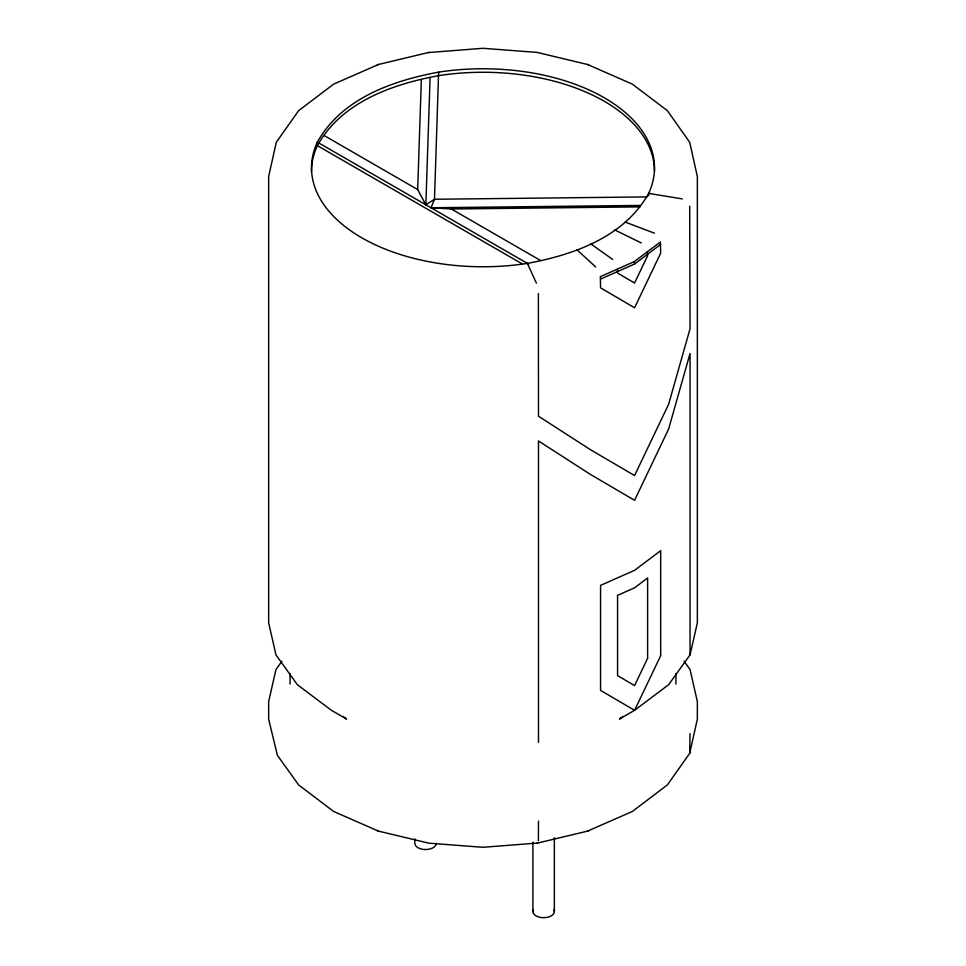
<?xml version="1.0" encoding="UTF-8"?>
<svg xmlns="http://www.w3.org/2000/svg" width="966" height="966" viewBox="0 0 966 966"><rect width="100%" height="100%" fill="white"/><g stroke="black" fill="none" stroke-linecap="round" stroke-linejoin="round"><path stroke-width="1.45" d="M647.135 196.907L434.495 199.262L425.849 204.78L417.674 189.553L421.333 79.767M425.849 204.78L430.099 77.449M538.388 840.686L538.485 821.124M587.473 831.134L632.332 811.488L667.385 784.911L689.7 753.323L690.05 733.605M622.949 716.422L619.411 719.078L634.577 710.324L668.641 684.701L690.05 654.851L697.355 622.816L697.355 176.512L689.7 142.28L667.385 110.679L632.332 84.114L587.473 64.456M689.7 753.323L697.355 719.078L697.355 701.582L690.05 669.547L684.061 661.191M639.975 206.893L451.327 208.982L431.017 207.762L434.495 199.262L438.612 72.136C392.22 80.733 341.626 98.544 317.355 142.135L317.355 145.637A171.489 99.003 0 0 0 311.511 171.26M281.939 661.191L275.95 669.547L268.645 701.582L268.645 719.078L277.351 755.267L298.615 784.911L333.668 811.488L378.527 831.134M634.312 261.605L660.382 241.995L660.672 253.14L634.577 307.78L600.562 287.844L600.333 276.662L634.312 261.605L634.577 264.02L600.562 279.089M634.577 264.02L660.672 244.386M378.527 64.456L333.668 84.114L298.615 110.679L276.3 142.28L268.645 176.512L268.645 622.816L275.95 654.851L297.359 684.701L331.423 710.324L346.589 719.078L343.051 716.422M428.336 52.55L483 48.3L537.084 52.405L588.596 64.734M377.404 830.869L428.916 843.185L483 847.291L537.664 843.04M377.404 64.734L428.916 52.405M317.355 142.135A171.489 99.003 0 0 0 527.388 263.392C573.78 254.795 624.374 236.984 648.645 193.393L682.31 198.899M537.084 843.185L588.596 830.869M431.017 207.762L640.204 205.432M625.135 222.059L654.368 233.144M614.702 229.92L641.315 242.961M324.467 135.735L417.674 189.553M451.327 208.982L540.646 260.554M317.911 142.461L528.559 264.068M522.171 263.887L317.355 145.637C341.626 102.046 392.22 84.235 438.612 75.638A171.489 99.003 0 0 1 654.489 171.26M590.649 243.794L612.734 259.468M577.052 249.82L595.72 267.002M527.388 263.392L536.408 283.135M689.7 206.229L690.05 328.694L668.641 404.235L634.577 475.55L590.178 449.528L538.485 416.201L538.388 293.579M647.329 251.812L647.618 255.712L634.577 283.026L617.564 273.064L617.346 269.128M690.05 654.851L690.05 353.447L668.641 428.989L634.577 500.303L590.178 474.282L538.485 440.955L538.485 742.359M675.922 673.519L675.922 684.073M648.645 195.724L648.645 193.393A171.489 99.003 0 0 0 438.612 72.136M554.351 837.739L554.351 911.518M532.906 842.255L532.906 911.518M414.849 838.826L414.849 843.342A10.723 6.182 0 0 0 425.559 849.537A10.723 6.182 0 0 0 436.282 843.342M290.078 673.519L290.078 684.073M553.977 909.912A10.723 6.182 0 0 1 543.629 917.7A10.723 6.182 0 0 1 533.28 909.912M647.618 658.257L634.577 685.582L617.564 675.608L617.564 595.346L634.577 587.811L647.618 577.994L647.618 658.257M660.672 655.685L634.577 710.324L600.562 690.388L600.562 585.384L634.577 570.314L660.672 550.68L660.672 655.685"/></g></svg>
